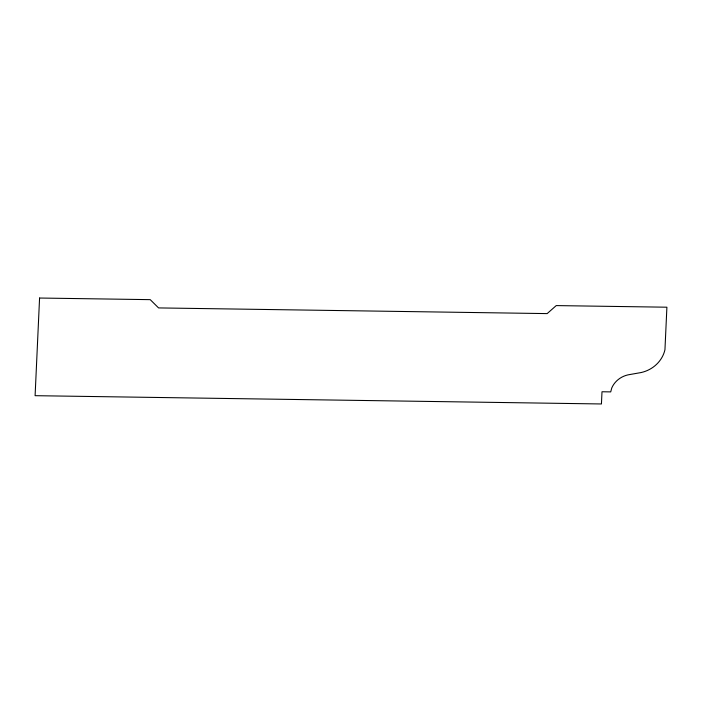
<?xml version="1.0" encoding="UTF-8"?>
<svg xmlns="http://www.w3.org/2000/svg" width="702" height="702" viewBox="0 0 702 702"><rect width="100%" height="100%" fill="white"/><g stroke="black" fill="none" stroke-linecap="round" stroke-linejoin="round"><path stroke-width="1.05" d="M39.575 298.034L35.1 395.682L601.438 403.966L602 391.76L610.714 391.892L611.784 387.916A22.666 21.042 -10.7 0 1 630.063 374.499L641.049 372.56A30.985 28.773 -10.7 0 0 664.952 349.71L666.9 307.204L556.238 305.589L547.156 313.601L158.573 307.915L150.228 299.649L39.575 298.034"/></g></svg>
